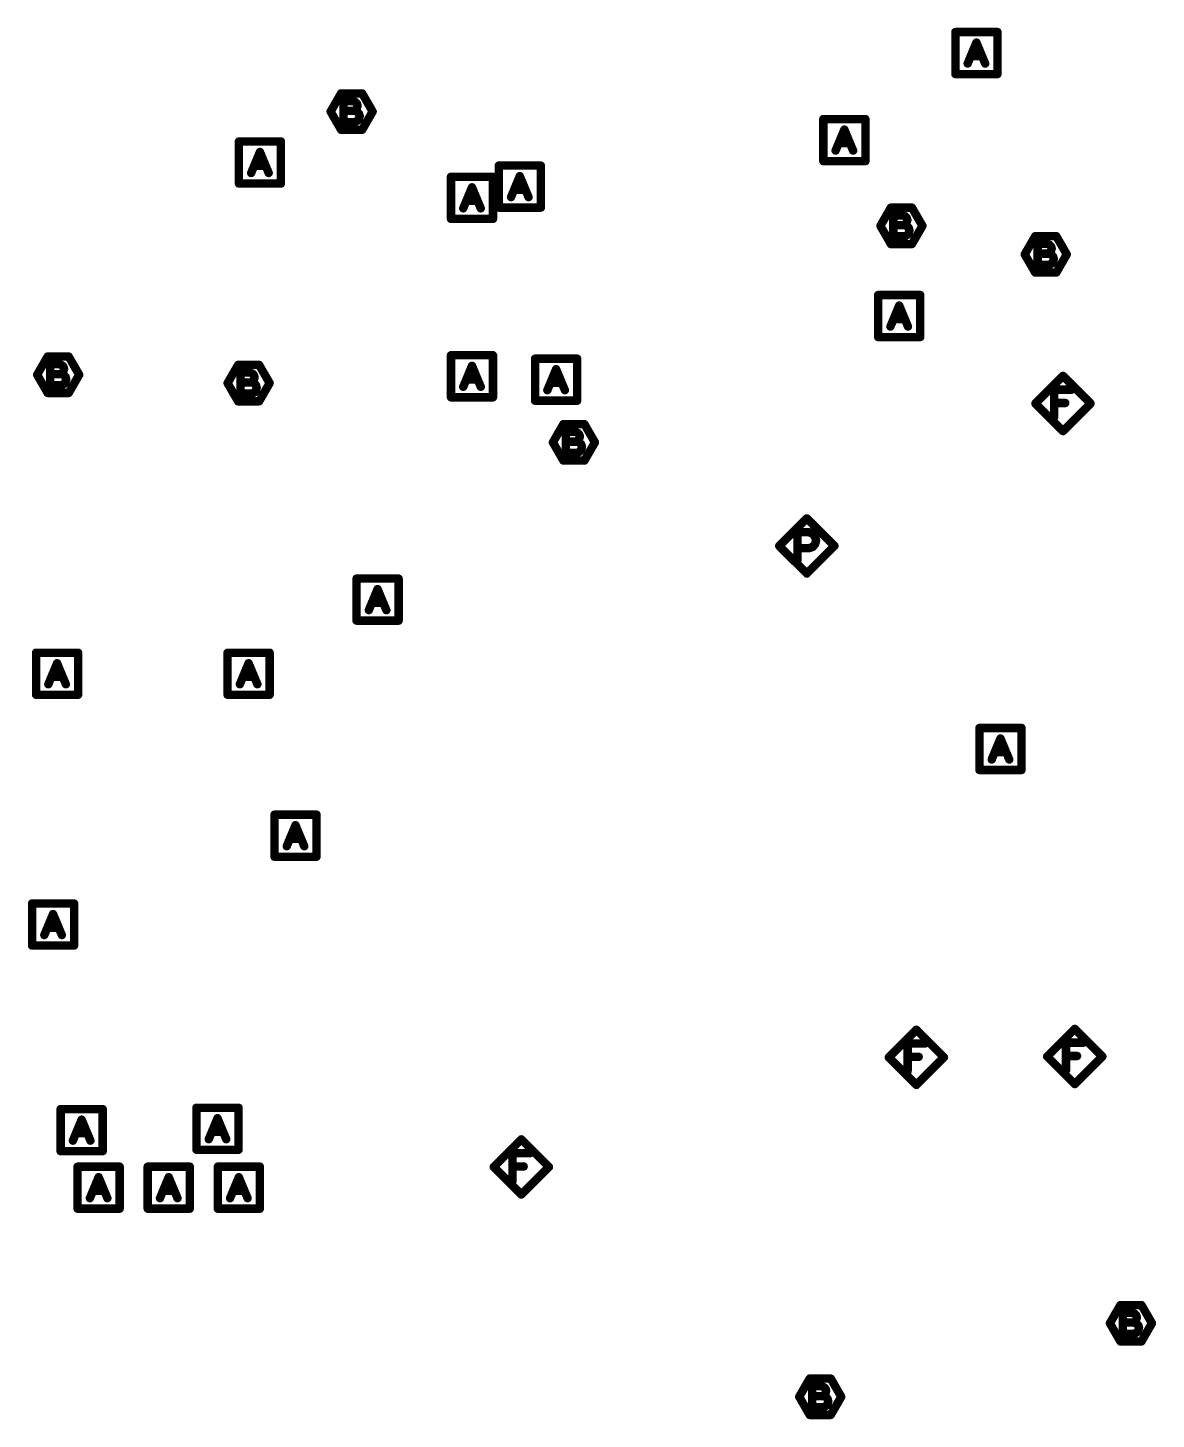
# Model space of a CAD drawing. Extents: x -14.2 to 19.9, y -5.2 to 16.9.
# Drawn here: x 2.356 to 3.16, y 3.025 to 4.017 of the extents above; entities that cross this region are included whole.
import ezdxf

# ---------------------------------------------------------------- set-up
doc = ezdxf.new("R2010")
doc.units = 0
doc.layers.get('0').update_dxf_attribs({"linetype": 'CONTINUOUS'})
doc.layers.add('FAB', color=2, linetype='CONTINUOUS')

# ---------------------------------------------------------------- blocks, each defined once
blk = doc.blocks.new('ROUND_1')
at = {"const_width": 0.003}
blk.add_lwpolyline([(-0.0015, 0, 1), (0.0015, 0, 1)], format="xyb", close=True, dxfattribs=at)

msp = doc.modelspace()

# ---------------------------------------------------------------- linework, layer by layer
at = {"layer": 'FAB', "const_width": 0.006}
for points in [[(3.0172, 3.9843), (3.0172, 4.0143)], [(3.0172, 4.0143), (3.0472, 4.0143)], [(3.0472, 4.0143), (3.0472, 3.9843)], [(3.02595, 3.9918), (3.0322, 4.0068)], [(3.0322, 4.0068), (3.03845, 3.9918)], [(3.0362, 3.99705), (3.0282, 3.99705)], [(3.0472, 3.9843), (3.0172, 3.9843)], [(2.57156, 3.95754), (2.57906, 3.97053)], [(2.57906, 3.97053), (2.59406, 3.97053)], [(2.59406, 3.97053), (2.60156, 3.95754)], [(2.58756, 3.96504), (2.58081, 3.96504)], [(2.58081, 3.96504), (2.58081, 3.95004)], [(2.58931, 3.96429), (2.58756, 3.96504)], [(2.58856, 3.95804), (2.58956, 3.95879)], [(2.59031, 3.96329), (2.58931, 3.96429)], [(2.58956, 3.95879), (2.59031, 3.96004)], [(2.59081, 3.96179), (2.59031, 3.96329)], [(2.59031, 3.96004), (2.59081, 3.96179)], [(2.57906, 3.94455), (2.57156, 3.95754)], [(2.58856, 3.95804), (2.58081, 3.95804)], [(2.58081, 3.95004), (2.58906, 3.95004)], [(2.59031, 3.95754), (2.58856, 3.95804)], [(2.58906, 3.95004), (2.59081, 3.95104)], [(2.59181, 3.95604), (2.59031, 3.95754)], [(2.59081, 3.95104), (2.59181, 3.95254)], [(2.59231, 3.95429), (2.59181, 3.95604)], [(2.59181, 3.95254), (2.59231, 3.95429)], [(2.60156, 3.95754), (2.59406, 3.94455)], [(2.923, 3.9222), (2.923, 3.9522)], [(2.923, 3.9522), (2.953, 3.9522)], [(2.953, 3.9522), (2.953, 3.9222)], [(2.59406, 3.94455), (2.57906, 3.94455)], [(2.93175, 3.9297), (2.938, 3.9447)], [(2.938, 3.9447), (2.94425, 3.9297)], [(2.50615, 3.90621), (2.50615, 3.93621)], [(2.50615, 3.93621), (2.53615, 3.93621)], [(2.5149, 3.91371), (2.52115, 3.92871)], [(2.52115, 3.92871), (2.5274, 3.91371)], [(2.53615, 3.93621), (2.53615, 3.90621)], [(2.942, 3.93495), (2.934, 3.93495)], [(2.52515, 3.91896), (2.51715, 3.91896)], [(2.6915, 3.889), (2.6915, 3.919)], [(2.6915, 3.919), (2.7215, 3.919)], [(2.7215, 3.919), (2.7215, 3.889)], [(2.953, 3.9222), (2.923, 3.9222)], [(2.65741, 3.88101), (2.65741, 3.91101)], [(2.65741, 3.91101), (2.68741, 3.91101)], [(2.68741, 3.91101), (2.68741, 3.88101)], [(2.70025, 3.8965), (2.7065, 3.9115)], [(2.7065, 3.9115), (2.71275, 3.8965)], [(2.53615, 3.90621), (2.50615, 3.90621)], [(2.66616, 3.88851), (2.67241, 3.90351)], [(2.67241, 3.90351), (2.67866, 3.88851)], [(2.7105, 3.90175), (2.7025, 3.90175)], [(2.67641, 3.89376), (2.66841, 3.89376)], [(2.7215, 3.889), (2.6915, 3.889)], [(2.9637, 3.876), (2.9712, 3.88899)], [(2.9712, 3.88899), (2.9862, 3.88899)], [(2.9862, 3.88899), (2.9937, 3.876)], [(2.68741, 3.88101), (2.65741, 3.88101)], [(2.9797, 3.8835), (2.97295, 3.8835)], [(2.97295, 3.8835), (2.97295, 3.8685)], [(2.98145, 3.88275), (2.9797, 3.8835)], [(2.98245, 3.88175), (2.98145, 3.88275)], [(2.98295, 3.88025), (2.98245, 3.88175)], [(2.98245, 3.8785), (2.98295, 3.88025)], [(2.9712, 3.86301), (2.9637, 3.876)], [(2.9807, 3.8765), (2.97295, 3.8765)], [(2.9807, 3.8765), (2.9817, 3.87725)], [(2.98245, 3.876), (2.9807, 3.8765)], [(2.9812, 3.8685), (2.98295, 3.8695)], [(2.9817, 3.87725), (2.98245, 3.8785)], [(2.98395, 3.8745), (2.98245, 3.876)], [(2.98295, 3.8695), (2.98395, 3.871)], [(2.98445, 3.87275), (2.98395, 3.8745)], [(2.98395, 3.871), (2.98445, 3.87275)], [(2.9937, 3.876), (2.9862, 3.86301)], [(2.9862, 3.86301), (2.9712, 3.86301)], [(2.97295, 3.8685), (2.9812, 3.8685)], [(3.06665, 3.85565), (3.07415, 3.86864)], [(3.07415, 3.86864), (3.08915, 3.86864)], [(3.08265, 3.86315), (3.0759, 3.86315)], [(3.0759, 3.86315), (3.0759, 3.84815)], [(3.0844, 3.8624), (3.08265, 3.86315)], [(3.0854, 3.8614), (3.0844, 3.8624)], [(3.0859, 3.8599), (3.0854, 3.8614)], [(3.0854, 3.85815), (3.0859, 3.8599)], [(3.08915, 3.86864), (3.09665, 3.85565)], [(3.07415, 3.84266), (3.06665, 3.85565)], [(3.08365, 3.85615), (3.0759, 3.85615)], [(3.08365, 3.85615), (3.08465, 3.8569)], [(3.0854, 3.85565), (3.08365, 3.85615)], [(3.08415, 3.84815), (3.0859, 3.84915)], [(3.08465, 3.8569), (3.0854, 3.85815)], [(3.0869, 3.85415), (3.0854, 3.85565)], [(3.0859, 3.84915), (3.0869, 3.85065)], [(3.0874, 3.8524), (3.0869, 3.85415)], [(3.0869, 3.85065), (3.0874, 3.8524)], [(3.09665, 3.85565), (3.08915, 3.84266)], [(3.08915, 3.84266), (3.07415, 3.84266)], [(3.0759, 3.84815), (3.08415, 3.84815)], [(2.96212, 3.79666), (2.96212, 3.82666)], [(2.96212, 3.82666), (2.99212, 3.82666)], [(2.99212, 3.82666), (2.99212, 3.79666)], [(2.97087, 3.80416), (2.97712, 3.81916)], [(2.98112, 3.80941), (2.97312, 3.80941)], [(2.97712, 3.81916), (2.98337, 3.80416)], [(2.99212, 3.79666), (2.96212, 3.79666)], [(2.36225, 3.76974), (2.36975, 3.78273)], [(2.36975, 3.78273), (2.38475, 3.78273)], [(2.38475, 3.78273), (2.39225, 3.76974)], [(2.65741, 3.75364), (2.65741, 3.78364)], [(2.65741, 3.78364), (2.68741, 3.78364)], [(2.68741, 3.78364), (2.68741, 3.75364)], [(2.71741, 3.75124), (2.71741, 3.78124)], [(2.71741, 3.78124), (2.74741, 3.78124)], [(2.74741, 3.78124), (2.74741, 3.75124)], [(2.36975, 3.75675), (2.36225, 3.76974)], [(2.37825, 3.77724), (2.3715, 3.77724)], [(2.3715, 3.77724), (2.3715, 3.76224)], [(2.37925, 3.77024), (2.3715, 3.77024)], [(2.38, 3.77649), (2.37825, 3.77724)], [(2.37925, 3.77024), (2.38025, 3.77099)], [(2.381, 3.76974), (2.37925, 3.77024)], [(2.381, 3.77549), (2.38, 3.77649)], [(2.38025, 3.77099), (2.381, 3.77224)], [(2.3815, 3.77399), (2.381, 3.77549)], [(2.381, 3.77224), (2.3815, 3.77399)], [(2.3825, 3.76824), (2.381, 3.76974)], [(2.39225, 3.76974), (2.38475, 3.75675)], [(2.49808, 3.76379), (2.50558, 3.77678)], [(2.50558, 3.77678), (2.52058, 3.77678)], [(2.51408, 3.77129), (2.50733, 3.77129)], [(2.50733, 3.77129), (2.50733, 3.75629)], [(2.51583, 3.77054), (2.51408, 3.77129)], [(2.51683, 3.76954), (2.51583, 3.77054)], [(2.52058, 3.77678), (2.52808, 3.76379)], [(2.66616, 3.76114), (2.67241, 3.77614)], [(2.67241, 3.77614), (2.67866, 3.76114)], [(2.72616, 3.75874), (2.73241, 3.77374)], [(2.73241, 3.77374), (2.73866, 3.75874)], [(2.3715, 3.76224), (2.37975, 3.76224)], [(2.37975, 3.76224), (2.3815, 3.76324)], [(2.3815, 3.76324), (2.3825, 3.76474)], [(2.383, 3.76649), (2.3825, 3.76824)], [(2.3825, 3.76474), (2.383, 3.76649)], [(2.50558, 3.7508), (2.49808, 3.76379)], [(2.51508, 3.76429), (2.50733, 3.76429)], [(2.51508, 3.76429), (2.51608, 3.76504)], [(2.51683, 3.76379), (2.51508, 3.76429)], [(2.51608, 3.76504), (2.51683, 3.76629)], [(2.51733, 3.76804), (2.51683, 3.76954)], [(2.51683, 3.76629), (2.51733, 3.76804)], [(2.51833, 3.76229), (2.51683, 3.76379)], [(2.51883, 3.76054), (2.51833, 3.76229)], [(2.51833, 3.75879), (2.51883, 3.76054)], [(2.52808, 3.76379), (2.52058, 3.7508)], [(2.67641, 3.76639), (2.66841, 3.76639)], [(2.73641, 3.76399), (2.72841, 3.76399)], [(3.07425, 3.74924), (3.09394, 3.76892)], [(3.09394, 3.76892), (3.11362, 3.74924)], [(2.38475, 3.75675), (2.36975, 3.75675)], [(2.52058, 3.7508), (2.50558, 3.7508)], [(2.50733, 3.75629), (2.51558, 3.75629)], [(2.51558, 3.75629), (2.51733, 3.75729)], [(2.51733, 3.75729), (2.51833, 3.75879)], [(2.68741, 3.75364), (2.65741, 3.75364)], [(2.74741, 3.75124), (2.71741, 3.75124)], [(3.0877, 3.7394), (3.0877, 3.7591)], [(3.0877, 3.7591), (3.10018, 3.7591)], [(3.09394, 3.72955), (3.07425, 3.74924)], [(3.09558, 3.74958), (3.0877, 3.74958)], [(3.11362, 3.74924), (3.09394, 3.72955)], [(2.7301, 3.7215), (2.7376, 3.73449)], [(2.7376, 3.73449), (2.7526, 3.73449)], [(2.7526, 3.73449), (2.7601, 3.7215)], [(2.7376, 3.70851), (2.7301, 3.7215)], [(2.7461, 3.729), (2.73935, 3.729)], [(2.73935, 3.729), (2.73935, 3.714)], [(2.7471, 3.722), (2.73935, 3.722)], [(2.74785, 3.72825), (2.7461, 3.729)], [(2.7471, 3.722), (2.7481, 3.72275)], [(2.74885, 3.7215), (2.7471, 3.722)], [(2.74885, 3.72725), (2.74785, 3.72825)], [(2.7481, 3.72275), (2.74885, 3.724)], [(2.74935, 3.72575), (2.74885, 3.72725)], [(2.74885, 3.724), (2.74935, 3.72575)], [(2.75035, 3.72), (2.74885, 3.7215)], [(2.75085, 3.71825), (2.75035, 3.72)], [(2.7601, 3.7215), (2.7526, 3.70851)], [(2.73935, 3.714), (2.7476, 3.714)], [(2.7476, 3.714), (2.74935, 3.715)], [(2.74935, 3.715), (2.75035, 3.7165)], [(2.75035, 3.7165), (2.75085, 3.71825)], [(2.7526, 3.70851), (2.7376, 3.70851)], [(2.89155, 3.64759), (2.91123, 3.66727)], [(2.91123, 3.66727), (2.93092, 3.64759)], [(2.90466, 3.63775), (2.90466, 3.65745)], [(2.90466, 3.65745), (2.91254, 3.65745)], [(2.91254, 3.65745), (2.91517, 3.65646)], [(2.91517, 3.65646), (2.91714, 3.65417)], [(2.91714, 3.65417), (2.9178, 3.65154)], [(2.9178, 3.65154), (2.91714, 3.64891)], [(2.91123, 3.62791), (2.89155, 3.64759)], [(2.91254, 3.64596), (2.90466, 3.64596)], [(2.93092, 3.64759), (2.91123, 3.62791)], [(2.9155, 3.64694), (2.91254, 3.64596)], [(2.91714, 3.64891), (2.9155, 3.64694)], [(2.59008, 3.5943), (2.59008, 3.6243)], [(2.59008, 3.6243), (2.62008, 3.6243)], [(2.62008, 3.6243), (2.62008, 3.5943)], [(2.59883, 3.6018), (2.60508, 3.6168)], [(2.60508, 3.6168), (2.61133, 3.6018)], [(2.60908, 3.60705), (2.60108, 3.60705)], [(2.62008, 3.5943), (2.59008, 3.5943)], [(2.36148, 3.54141), (2.36148, 3.57141)], [(2.36148, 3.57141), (2.39148, 3.57141)], [(2.39148, 3.57141), (2.39148, 3.54141)], [(2.49808, 3.54141), (2.49808, 3.57141)], [(2.49808, 3.57141), (2.52808, 3.57141)], [(2.52808, 3.57141), (2.52808, 3.54141)], [(2.37023, 3.54891), (2.37648, 3.56391)], [(2.37648, 3.56391), (2.38273, 3.54891)], [(2.50683, 3.54891), (2.51308, 3.56391)], [(2.51308, 3.56391), (2.51933, 3.54891)], [(2.38048, 3.55416), (2.37248, 3.55416)], [(2.51708, 3.55416), (2.50908, 3.55416)], [(2.39148, 3.54141), (2.36148, 3.54141)], [(2.52808, 3.54141), (2.49808, 3.54141)], [(3.03435, 3.48772), (3.03435, 3.51772)], [(3.03435, 3.51772), (3.06435, 3.51772)], [(3.06435, 3.51772), (3.06435, 3.48772)], [(3.0431, 3.49522), (3.04935, 3.51022)], [(3.04935, 3.51022), (3.0556, 3.49522)], [(3.05335, 3.50047), (3.04535, 3.50047)], [(3.06435, 3.48772), (3.03435, 3.48772)], [(2.53152, 3.42585), (2.53152, 3.45585)], [(2.53152, 3.45585), (2.56152, 3.45585)], [(2.56152, 3.45585), (2.56152, 3.42585)], [(2.54027, 3.43335), (2.54652, 3.44835)], [(2.54652, 3.44835), (2.55277, 3.43335)], [(2.55052, 3.4386), (2.54252, 3.4386)], [(2.56152, 3.42585), (2.53152, 3.42585)], [(2.35861, 3.36245), (2.35861, 3.39245)], [(2.35861, 3.39245), (2.38861, 3.39245)], [(2.38861, 3.39245), (2.38861, 3.36245)], [(2.36736, 3.36995), (2.37361, 3.38495)], [(2.37361, 3.38495), (2.37986, 3.36995)], [(2.37761, 3.3752), (2.36961, 3.3752)], [(2.38861, 3.36245), (2.35861, 3.36245)], [(3.08266, 3.28332), (3.10235, 3.303)], [(3.10235, 3.303), (3.12203, 3.28332)], [(2.96969, 3.28272), (2.98937, 3.3024)], [(2.98937, 3.3024), (3.00905, 3.28272)], [(3.09611, 3.27348), (3.09611, 3.29318)], [(3.09611, 3.29318), (3.10859, 3.29318)], [(2.98313, 3.27288), (2.98313, 3.29258)], [(2.98313, 3.29258), (2.99561, 3.29258)], [(3.10235, 3.26363), (3.08266, 3.28332)], [(3.10399, 3.28366), (3.09611, 3.28366)], [(3.12203, 3.28332), (3.10235, 3.26363)], [(2.98937, 3.26303), (2.96969, 3.28272)], [(2.99101, 3.28306), (2.98313, 3.28306)], [(3.00905, 3.28272), (2.98937, 3.26303)], [(2.379, 3.21575), (2.379, 3.24575)], [(2.379, 3.24575), (2.409, 3.24575)], [(2.409, 3.24575), (2.409, 3.21575)], [(2.4759, 3.21675), (2.4759, 3.24675)], [(2.4759, 3.24675), (2.5059, 3.24675)], [(2.5059, 3.24675), (2.5059, 3.21675)], [(2.38775, 3.22325), (2.394, 3.23825)], [(2.394, 3.23825), (2.40025, 3.22325)], [(2.48465, 3.22425), (2.4909, 3.23925)], [(2.4909, 3.23925), (2.49715, 3.22425)], [(2.398, 3.2285), (2.39, 3.2285)], [(2.4949, 3.2295), (2.4869, 3.2295)], [(2.68793, 3.20448), (2.70762, 3.22417)], [(2.70762, 3.22417), (2.7273, 3.20448)], [(2.409, 3.21575), (2.379, 3.21575)], [(2.5059, 3.21675), (2.4759, 3.21675)], [(2.70138, 3.19464), (2.70138, 3.21434)], [(2.70138, 3.21434), (2.71386, 3.21434)], [(2.3911, 3.1747), (2.3911, 3.2047)], [(2.3911, 3.2047), (2.4211, 3.2047)], [(2.4211, 3.2047), (2.4211, 3.1747)], [(2.4411, 3.1747), (2.4411, 3.2047)], [(2.4411, 3.2047), (2.4711, 3.2047)], [(2.4711, 3.2047), (2.4711, 3.1747)], [(2.4911, 3.1747), (2.4911, 3.2047)], [(2.4911, 3.2047), (2.5211, 3.2047)], [(2.5211, 3.2047), (2.5211, 3.1747)], [(2.70762, 3.1848), (2.68793, 3.20448)], [(2.70926, 3.20482), (2.70138, 3.20482)], [(2.7273, 3.20448), (2.70762, 3.1848)], [(2.39985, 3.1822), (2.4061, 3.1972)], [(2.4061, 3.1972), (2.41235, 3.1822)], [(2.44985, 3.1822), (2.4561, 3.1972)], [(2.4561, 3.1972), (2.46235, 3.1822)], [(2.49985, 3.1822), (2.5061, 3.1972)], [(2.5061, 3.1972), (2.51235, 3.1822)], [(2.4101, 3.18745), (2.4021, 3.18745)], [(2.4601, 3.18745), (2.4521, 3.18745)], [(2.5101, 3.18745), (2.5021, 3.18745)], [(2.4211, 3.1747), (2.3911, 3.1747)], [(2.4711, 3.1747), (2.4411, 3.1747)], [(2.5211, 3.1747), (2.4911, 3.1747)], [(3.1274, 3.09295), (3.1349, 3.10594)], [(3.1349, 3.10594), (3.1499, 3.10594)], [(3.1499, 3.10594), (3.1574, 3.09295)], [(3.1434, 3.10045), (3.13665, 3.10045)], [(3.13665, 3.10045), (3.13665, 3.08545)], [(3.14515, 3.0997), (3.1434, 3.10045)], [(3.14615, 3.0987), (3.14515, 3.0997)], [(3.1454, 3.0942), (3.14615, 3.09545)], [(3.14665, 3.0972), (3.14615, 3.0987)], [(3.14615, 3.09545), (3.14665, 3.0972)], [(3.1349, 3.07996), (3.1274, 3.09295)], [(3.1444, 3.09345), (3.13665, 3.09345)], [(3.13665, 3.08545), (3.1449, 3.08545)], [(3.1444, 3.09345), (3.1454, 3.0942)], [(3.14615, 3.09295), (3.1444, 3.09345)], [(3.1449, 3.08545), (3.14665, 3.08645)], [(3.14765, 3.09145), (3.14615, 3.09295)], [(3.14665, 3.08645), (3.14765, 3.08795)], [(3.14815, 3.0897), (3.14765, 3.09145)], [(3.14765, 3.08795), (3.14815, 3.0897)], [(3.1574, 3.09295), (3.1499, 3.07996)], [(3.1499, 3.07996), (3.1349, 3.07996)], [(2.9058, 3.0405), (2.9133, 3.05349)], [(2.9133, 3.05349), (2.9283, 3.05349)], [(2.9218, 3.048), (2.91505, 3.048)], [(2.91505, 3.048), (2.91505, 3.033)], [(2.92355, 3.04725), (2.9218, 3.048)], [(2.92455, 3.04625), (2.92355, 3.04725)], [(2.92505, 3.04475), (2.92455, 3.04625)], [(2.9283, 3.05349), (2.9358, 3.0405)], [(2.9133, 3.02751), (2.9058, 3.0405)], [(2.9228, 3.041), (2.91505, 3.041)], [(2.9228, 3.041), (2.9238, 3.04175)], [(2.92455, 3.0405), (2.9228, 3.041)], [(2.9238, 3.04175), (2.92455, 3.043)], [(2.92455, 3.043), (2.92505, 3.04475)], [(2.92605, 3.039), (2.92455, 3.0405)], [(2.92505, 3.034), (2.92605, 3.0355)], [(2.92655, 3.03725), (2.92605, 3.039)], [(2.92605, 3.0355), (2.92655, 3.03725)], [(2.9358, 3.0405), (2.9283, 3.02751)], [(2.9283, 3.02751), (2.9133, 3.02751)], [(2.91505, 3.033), (2.9233, 3.033)], [(2.9233, 3.033), (2.92505, 3.034)]]:
    msp.add_lwpolyline(points, dxfattribs=at)

# ---------------------------------------------------------------- block references
at = {"layer": 'FAB'}
for p in [(3.0172, 4.0143), (3.0172, 4.0143), (3.0472, 4.0143), (3.0472, 4.0143), (3.0322, 4.0068), (3.0322, 4.0068), (3.02595, 3.9918), (3.0282, 3.99705), (3.0362, 3.99705), (3.03845, 3.9918), (3.0172, 3.9843), (3.0172, 3.9843), (3.0472, 3.9843), (3.0472, 3.9843), (2.57906, 3.97053), (2.57906, 3.97053), (2.59406, 3.97053), (2.59406, 3.97053), (2.58081, 3.96504), (2.58081, 3.96504), (2.58756, 3.96504), (2.58756, 3.96504), (2.58931, 3.96429), (2.58931, 3.96429), (2.58956, 3.95879), (2.58956, 3.95879), (2.59031, 3.96329), (2.59031, 3.96329), (2.59031, 3.96004), (2.59031, 3.96004), (2.59081, 3.96179), (2.59081, 3.96179), (2.57156, 3.95754), (2.57156, 3.95754), (2.58081, 3.95804), (2.58081, 3.95004), (2.58081, 3.95004), (2.58856, 3.95804), (2.58856, 3.95804), (2.58856, 3.95804), (2.58906, 3.95004), (2.58906, 3.95004), (2.59031, 3.95754), (2.59031, 3.95754), (2.59081, 3.95104), (2.59081, 3.95104), (2.59181, 3.95604), (2.59181, 3.95604), (2.59181, 3.95254), (2.59181, 3.95254), (2.59231, 3.95429), (2.59231, 3.95429), (2.60156, 3.95754), (2.60156, 3.95754), (2.923, 3.9522), (2.923, 3.9522), (2.953, 3.9522), (2.953, 3.9522), (2.57906, 3.94455), (2.57906, 3.94455), (2.59406, 3.94455), (2.59406, 3.94455), (2.938, 3.9447), (2.938, 3.9447), (2.50615, 3.93621), (2.50615, 3.93621), (2.52115, 3.92871), (2.52115, 3.92871), (2.53615, 3.93621), (2.53615, 3.93621), (2.93175, 3.9297), (2.934, 3.93495), (2.942, 3.93495), (2.94425, 3.9297), (2.51715, 3.91896), (2.52515, 3.91896), (2.6915, 3.919), (2.6915, 3.919), (2.7215, 3.919), (2.7215, 3.919), (2.923, 3.9222), (2.923, 3.9222), (2.953, 3.9222), (2.953, 3.9222), (2.5149, 3.91371), (2.5274, 3.91371), (2.65741, 3.91101), (2.65741, 3.91101), (2.68741, 3.91101), (2.68741, 3.91101), (2.7065, 3.9115), (2.7065, 3.9115), (2.50615, 3.90621), (2.50615, 3.90621), (2.53615, 3.90621), (2.53615, 3.90621), (2.67241, 3.90351), (2.67241, 3.90351), (2.7025, 3.90175), (2.7105, 3.90175), (2.66841, 3.89376), (2.67641, 3.89376), (2.6915, 3.889), (2.6915, 3.889), (2.70025, 3.8965), (2.71275, 3.8965), (2.7215, 3.889), (2.7215, 3.889), (2.9712, 3.88899), (2.9712, 3.88899), (2.9862, 3.88899), (2.9862, 3.88899), (2.65741, 3.88101), (2.65741, 3.88101), (2.66616, 3.88851), (2.67866, 3.88851), (2.68741, 3.88101), (2.68741, 3.88101), (2.97295, 3.8835), (2.97295, 3.8835), (2.9797, 3.8835), (2.9797, 3.8835), (2.98145, 3.88275), (2.98145, 3.88275), (2.98245, 3.88175), (2.98245, 3.88175), (2.98295, 3.88025), (2.98295, 3.88025), (2.9637, 3.876), (2.9637, 3.876), (2.97295, 3.8765), (2.9807, 3.8765), (2.9807, 3.8765), (2.9807, 3.8765), (2.9817, 3.87725), (2.9817, 3.87725), (2.98245, 3.8785), (2.98245, 3.8785), (2.98245, 3.876), (2.98245, 3.876), (2.98295, 3.8695), (2.98295, 3.8695), (2.98395, 3.8745), (2.98395, 3.8745), (2.98395, 3.871), (2.98395, 3.871), (2.98445, 3.87275), (2.98445, 3.87275), (2.9937, 3.876), (2.9937, 3.876), (2.9712, 3.86301), (2.9712, 3.86301), (2.97295, 3.8685), (2.97295, 3.8685), (2.9812, 3.8685), (2.9812, 3.8685), (2.9862, 3.86301), (2.9862, 3.86301), (3.07415, 3.86864), (3.07415, 3.86864), (3.0759, 3.86315), (3.0759, 3.86315), (3.08265, 3.86315), (3.08265, 3.86315), (3.0844, 3.8624), (3.0844, 3.8624), (3.0854, 3.8614), (3.0854, 3.8614), (3.0859, 3.8599), (3.0859, 3.8599), (3.08915, 3.86864), (3.08915, 3.86864), (3.06665, 3.85565), (3.06665, 3.85565), (3.0759, 3.85615), (3.08365, 3.85615), (3.08365, 3.85615), (3.08365, 3.85615), (3.08465, 3.8569), (3.08465, 3.8569), (3.0854, 3.85815), (3.0854, 3.85815), (3.0854, 3.85565), (3.0854, 3.85565), (3.0859, 3.84915), (3.0859, 3.84915), (3.0869, 3.85415), (3.0869, 3.85415), (3.0869, 3.85065), (3.0869, 3.85065), (3.0874, 3.8524), (3.0874, 3.8524), (3.09665, 3.85565), (3.09665, 3.85565), (3.07415, 3.84266), (3.07415, 3.84266), (3.0759, 3.84815), (3.0759, 3.84815), (3.08415, 3.84815), (3.08415, 3.84815), (3.08915, 3.84266), (3.08915, 3.84266), (2.96212, 3.82666), (2.96212, 3.82666), (2.99212, 3.82666), (2.99212, 3.82666), (2.97312, 3.80941), (2.97712, 3.81916), (2.97712, 3.81916), (2.98112, 3.80941), (2.97087, 3.80416), (2.98337, 3.80416), (2.96212, 3.79666), (2.96212, 3.79666), (2.99212, 3.79666), (2.99212, 3.79666), (2.36975, 3.78273), (2.36975, 3.78273), (2.38475, 3.78273), (2.38475, 3.78273), (2.65741, 3.78364), (2.65741, 3.78364), (2.68741, 3.78364), (2.68741, 3.78364), (2.71741, 3.78124), (2.71741, 3.78124), (2.74741, 3.78124), (2.74741, 3.78124), (2.36225, 3.76974), (2.36225, 3.76974), (2.3715, 3.77724), (2.3715, 3.77724), (2.3715, 3.77024), (2.37825, 3.77724), (2.37825, 3.77724), (2.37925, 3.77024), (2.37925, 3.77024), (2.37925, 3.77024), (2.38, 3.77649), (2.38, 3.77649), (2.38025, 3.77099), (2.38025, 3.77099), (2.381, 3.77549), (2.381, 3.77549), (2.381, 3.77224), (2.381, 3.77224), (2.381, 3.76974), (2.381, 3.76974), (2.3815, 3.77399), (2.3815, 3.77399), (2.39225, 3.76974), (2.39225, 3.76974), (2.50558, 3.77678), (2.50558, 3.77678), (2.50733, 3.77129), (2.50733, 3.77129), (2.51408, 3.77129), (2.51408, 3.77129), (2.51583, 3.77054), (2.51583, 3.77054), (2.52058, 3.77678), (2.52058, 3.77678), (2.67241, 3.77614), (2.67241, 3.77614), (2.73241, 3.77374), (2.73241, 3.77374), (2.3715, 3.76224), (2.3715, 3.76224), (2.37975, 3.76224), (2.37975, 3.76224), (2.3815, 3.76324), (2.3815, 3.76324), (2.3825, 3.76824), (2.3825, 3.76824), (2.3825, 3.76474), (2.3825, 3.76474), (2.383, 3.76649), (2.383, 3.76649), (2.49808, 3.76379), (2.49808, 3.76379), (2.50733, 3.76429), (2.51508, 3.76429), (2.51508, 3.76429), (2.51508, 3.76429), (2.51608, 3.76504), (2.51608, 3.76504), (2.51683, 3.76954), (2.51683, 3.76954), (2.51683, 3.76629), (2.51683, 3.76629), (2.51683, 3.76379), (2.51683, 3.76379), (2.51733, 3.76804), (2.51733, 3.76804), (2.51833, 3.76229), (2.51833, 3.76229), (2.51883, 3.76054), (2.51883, 3.76054), (2.52808, 3.76379), (2.52808, 3.76379), (2.66616, 3.76114), (2.66841, 3.76639), (2.67641, 3.76639), (2.67866, 3.76114), (2.72841, 3.76399), (2.73641, 3.76399), (3.09394, 3.76892), (3.09394, 3.76892), (2.36975, 3.75675), (2.36975, 3.75675), (2.38475, 3.75675), (2.38475, 3.75675), (2.50558, 3.7508), (2.50558, 3.7508), (2.50733, 3.75629), (2.50733, 3.75629), (2.51558, 3.75629), (2.51558, 3.75629), (2.51733, 3.75729), (2.51733, 3.75729), (2.51833, 3.75879), (2.51833, 3.75879), (2.52058, 3.7508), (2.52058, 3.7508), (2.65741, 3.75364), (2.65741, 3.75364), (2.68741, 3.75364), (2.68741, 3.75364), (2.71741, 3.75124), (2.71741, 3.75124), (2.72616, 3.75874), (2.73866, 3.75874), (2.74741, 3.75124), (2.74741, 3.75124), (3.0877, 3.7591), (3.0877, 3.7591), (3.10018, 3.7591), (3.07425, 3.74924), (3.07425, 3.74924), (3.0877, 3.74958), (3.09558, 3.74958), (3.11362, 3.74924), (3.11362, 3.74924), (2.7376, 3.73449), (2.7376, 3.73449), (2.7526, 3.73449), (2.7526, 3.73449), (3.0877, 3.7394), (2.7301, 3.7215), (2.7301, 3.7215), (2.73935, 3.729), (2.73935, 3.729), (2.73935, 3.722), (2.7461, 3.729), (2.7461, 3.729), (2.7471, 3.722), (2.7471, 3.722), (2.7471, 3.722), (2.74785, 3.72825), (2.74785, 3.72825), (2.7481, 3.72275), (2.7481, 3.72275), (2.74885, 3.72725), (2.74885, 3.72725), (2.74885, 3.724), (2.74885, 3.724), (2.74885, 3.7215), (2.74885, 3.7215), (2.74935, 3.72575), (2.74935, 3.72575), (2.75035, 3.72), (2.75035, 3.72), (2.7601, 3.7215), (2.7601, 3.7215), (3.09394, 3.72955), (3.09394, 3.72955), (2.73935, 3.714), (2.73935, 3.714), (2.7476, 3.714), (2.7476, 3.714), (2.74935, 3.715), (2.74935, 3.715), (2.75035, 3.7165), (2.75035, 3.7165), (2.75085, 3.71825), (2.75085, 3.71825), (2.7376, 3.70851), (2.7376, 3.70851), (2.7526, 3.70851), (2.7526, 3.70851), (2.91123, 3.66727), (2.91123, 3.66727), (2.90466, 3.65745), (2.90466, 3.65745), (2.91254, 3.65745), (2.91254, 3.65745), (2.91517, 3.65646), (2.91517, 3.65646), (2.91714, 3.65417), (2.91714, 3.65417), (2.9178, 3.65154), (2.9178, 3.65154), (2.89155, 3.64759), (2.89155, 3.64759), (2.90466, 3.64596), (2.91254, 3.64596), (2.91254, 3.64596), (2.9155, 3.64694), (2.9155, 3.64694), (2.91714, 3.64891), (2.91714, 3.64891), (2.93092, 3.64759), (2.93092, 3.64759), (2.90466, 3.63775), (2.59008, 3.6243), (2.59008, 3.6243), (2.62008, 3.6243), (2.62008, 3.6243), (2.91123, 3.62791), (2.91123, 3.62791), (2.60508, 3.6168), (2.60508, 3.6168), (2.59883, 3.6018), (2.60108, 3.60705), (2.60908, 3.60705), (2.61133, 3.6018), (2.59008, 3.5943), (2.59008, 3.5943), (2.62008, 3.5943), (2.62008, 3.5943), (2.36148, 3.57141), (2.36148, 3.57141), (2.39148, 3.57141), (2.39148, 3.57141), (2.49808, 3.57141), (2.49808, 3.57141), (2.52808, 3.57141), (2.52808, 3.57141), (2.37648, 3.56391), (2.37648, 3.56391), (2.51308, 3.56391), (2.51308, 3.56391), (2.37248, 3.55416), (2.38048, 3.55416), (2.50908, 3.55416), (2.51708, 3.55416), (2.36148, 3.54141), (2.36148, 3.54141), (2.37023, 3.54891), (2.38273, 3.54891), (2.39148, 3.54141), (2.39148, 3.54141), (2.49808, 3.54141), (2.49808, 3.54141), (2.50683, 3.54891), (2.51933, 3.54891), (2.52808, 3.54141), (2.52808, 3.54141), (3.03435, 3.51772), (3.03435, 3.51772), (3.06435, 3.51772), (3.06435, 3.51772), (3.04935, 3.51022), (3.04935, 3.51022), (3.0431, 3.49522), (3.04535, 3.50047), (3.05335, 3.50047), (3.0556, 3.49522), (3.03435, 3.48772), (3.03435, 3.48772), (3.06435, 3.48772), (3.06435, 3.48772), (2.53152, 3.45585), (2.53152, 3.45585), (2.56152, 3.45585), (2.56152, 3.45585), (2.54652, 3.44835), (2.54652, 3.44835), (2.54027, 3.43335), (2.54252, 3.4386), (2.55052, 3.4386), (2.55277, 3.43335), (2.53152, 3.42585), (2.53152, 3.42585), (2.56152, 3.42585), (2.56152, 3.42585), (2.35861, 3.39245), (2.35861, 3.39245), (2.38861, 3.39245), (2.38861, 3.39245), (2.37361, 3.38495), (2.37361, 3.38495), (2.36961, 3.3752), (2.37761, 3.3752), (2.36736, 3.36995), (2.37986, 3.36995), (2.35861, 3.36245), (2.35861, 3.36245), (2.38861, 3.36245), (2.38861, 3.36245), (3.10235, 3.303), (3.10235, 3.303), (2.98937, 3.3024), (2.98937, 3.3024), (3.09611, 3.29318), (3.09611, 3.29318), (3.10859, 3.29318), (2.98313, 3.29258), (2.98313, 3.29258), (2.99561, 3.29258), (3.08266, 3.28332), (3.08266, 3.28332), (3.09611, 3.28366), (3.10399, 3.28366), (3.12203, 3.28332), (3.12203, 3.28332), (2.96969, 3.28272), (2.96969, 3.28272), (2.98313, 3.28306), (2.99101, 3.28306), (3.00905, 3.28272), (3.00905, 3.28272), (3.09611, 3.27348), (2.98313, 3.27288), (3.10235, 3.26363), (3.10235, 3.26363), (2.98937, 3.26303), (2.98937, 3.26303), (2.379, 3.24575), (2.379, 3.24575), (2.409, 3.24575), (2.409, 3.24575), (2.4759, 3.24675), (2.4759, 3.24675), (2.5059, 3.24675), (2.5059, 3.24675), (2.394, 3.23825), (2.394, 3.23825), (2.4909, 3.23925), (2.4909, 3.23925), (2.39, 3.2285), (2.398, 3.2285), (2.48465, 3.22425), (2.4869, 3.2295), (2.4949, 3.2295), (2.49715, 3.22425), (2.70762, 3.22417), (2.70762, 3.22417), (2.379, 3.21575), (2.379, 3.21575), (2.38775, 3.22325), (2.40025, 3.22325), (2.409, 3.21575), (2.409, 3.21575), (2.4759, 3.21675), (2.4759, 3.21675), (2.5059, 3.21675), (2.5059, 3.21675), (2.70138, 3.21434), (2.70138, 3.21434), (2.71386, 3.21434), (2.3911, 3.2047), (2.3911, 3.2047), (2.4211, 3.2047), (2.4211, 3.2047), (2.4411, 3.2047), (2.4411, 3.2047), (2.4711, 3.2047), (2.4711, 3.2047), (2.4911, 3.2047), (2.4911, 3.2047), (2.5211, 3.2047), (2.5211, 3.2047), (2.68793, 3.20448), (2.68793, 3.20448), (2.70138, 3.20482), (2.70926, 3.20482), (2.7273, 3.20448), (2.7273, 3.20448), (2.4061, 3.1972), (2.4061, 3.1972), (2.4561, 3.1972), (2.4561, 3.1972), (2.5061, 3.1972), (2.5061, 3.1972), (2.70138, 3.19464), (2.4021, 3.18745), (2.4101, 3.18745), (2.4521, 3.18745), (2.4601, 3.18745), (2.5021, 3.18745), (2.5101, 3.18745), (2.70762, 3.1848), (2.70762, 3.1848), (2.3911, 3.1747), (2.3911, 3.1747), (2.39985, 3.1822), (2.41235, 3.1822), (2.4211, 3.1747), (2.4211, 3.1747), (2.4411, 3.1747), (2.4411, 3.1747), (2.44985, 3.1822), (2.46235, 3.1822), (2.4711, 3.1747), (2.4711, 3.1747), (2.4911, 3.1747), (2.4911, 3.1747), (2.49985, 3.1822), (2.51235, 3.1822), (2.5211, 3.1747), (2.5211, 3.1747), (3.1349, 3.10594), (3.1349, 3.10594), (3.1499, 3.10594), (3.1499, 3.10594), (3.13665, 3.10045), (3.13665, 3.10045), (3.1434, 3.10045), (3.1434, 3.10045), (3.14515, 3.0997), (3.14515, 3.0997), (3.14615, 3.0987), (3.14615, 3.0987), (3.14615, 3.09545), (3.14615, 3.09545), (3.14665, 3.0972), (3.14665, 3.0972), (3.1274, 3.09295), (3.1274, 3.09295), (3.13665, 3.09345), (3.13665, 3.08545), (3.13665, 3.08545), (3.1444, 3.09345), (3.1444, 3.09345), (3.1444, 3.09345), (3.1449, 3.08545), (3.1449, 3.08545), (3.1454, 3.0942), (3.1454, 3.0942), (3.14615, 3.09295), (3.14615, 3.09295), (3.14665, 3.08645), (3.14665, 3.08645), (3.14765, 3.09145), (3.14765, 3.09145), (3.14765, 3.08795), (3.14765, 3.08795), (3.14815, 3.0897), (3.14815, 3.0897), (3.1574, 3.09295), (3.1574, 3.09295), (3.1349, 3.07996), (3.1349, 3.07996), (3.1499, 3.07996), (3.1499, 3.07996), (2.9133, 3.05349), (2.9133, 3.05349), (2.91505, 3.048), (2.91505, 3.048), (2.9218, 3.048), (2.9218, 3.048), (2.92355, 3.04725), (2.92355, 3.04725), (2.92455, 3.04625), (2.92455, 3.04625), (2.9283, 3.05349), (2.9283, 3.05349), (2.9058, 3.0405), (2.9058, 3.0405), (2.91505, 3.041), (2.9228, 3.041), (2.9228, 3.041), (2.9228, 3.041), (2.9238, 3.04175), (2.9238, 3.04175), (2.92455, 3.043), (2.92455, 3.043), (2.92455, 3.0405), (2.92455, 3.0405), (2.92505, 3.04475), (2.92505, 3.04475), (2.92605, 3.039), (2.92605, 3.039), (2.92605, 3.0355), (2.92605, 3.0355), (2.92655, 3.03725), (2.92655, 3.03725), (2.9358, 3.0405), (2.9358, 3.0405), (2.9133, 3.02751), (2.9133, 3.02751), (2.91505, 3.033), (2.91505, 3.033), (2.9233, 3.033), (2.9233, 3.033), (2.92505, 3.034), (2.92505, 3.034), (2.9283, 3.02751), (2.9283, 3.02751)]:
    msp.add_blockref('ROUND_1', p, dxfattribs=at)

doc.saveas('drawing.dxf')
